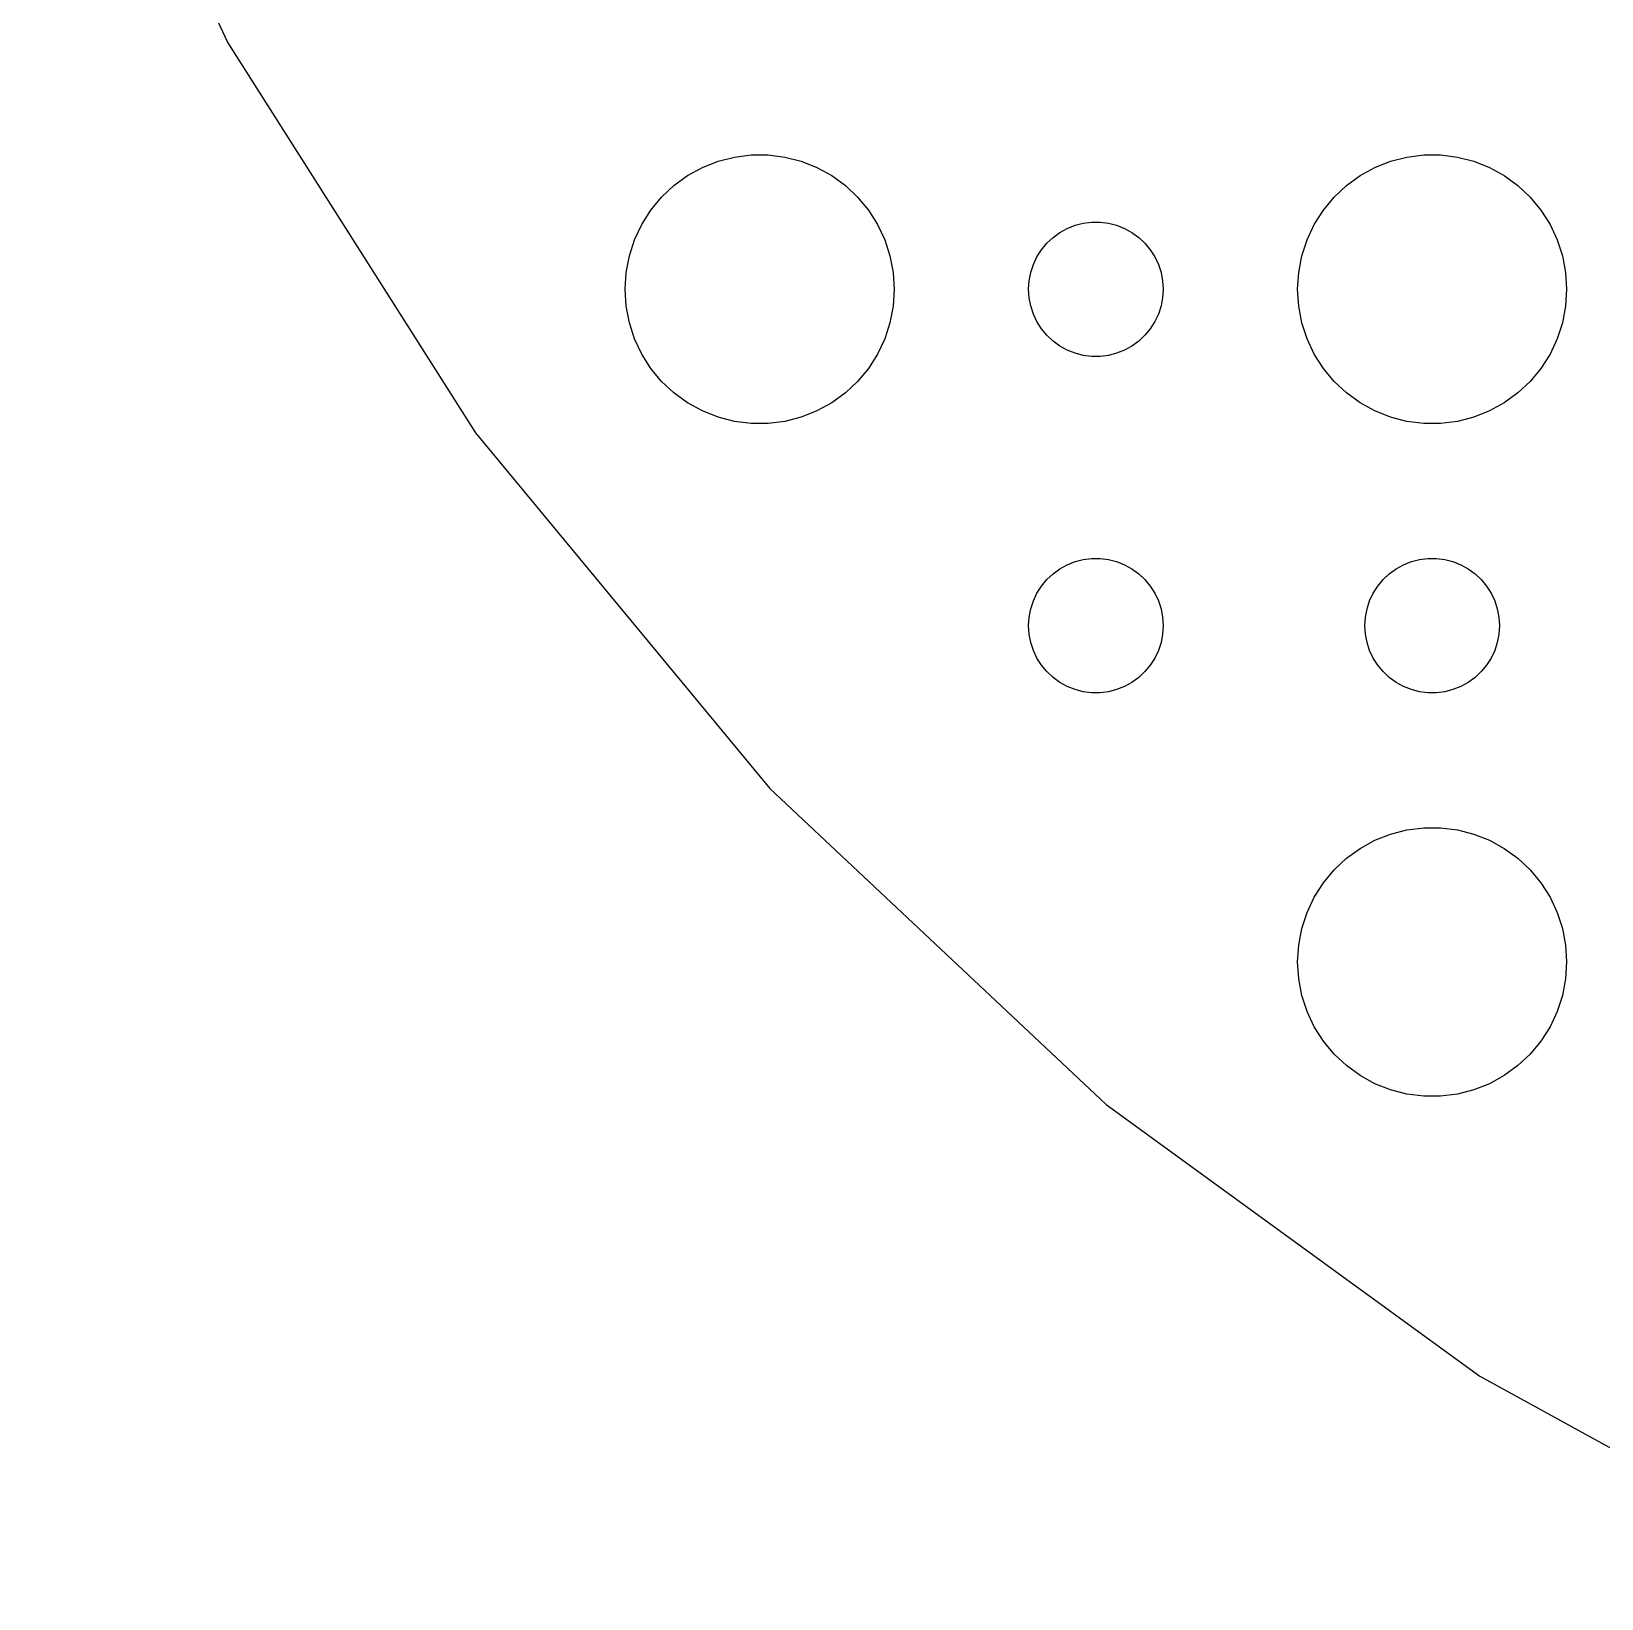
# Model space of a CAD drawing. Header units: metres. Extents: x -82 to 82, y -82 to 82.
# Drawn here: x -76.24 to -41.22, y -74.2 to -39.25 of the extents above; entities that cross this region are included whole.
import ezdxf

# ---------------------------------------------------------------- set-up
doc = ezdxf.new("R2010")
doc.units = ezdxf.units.M

msp = doc.modelspace()

# ---------------------------------------------------------------- linework, layer by layer
for p, q in [((-76.2417, -30.1862), (-71.8571, -39.5038)), ((-71.8571, -39.5038), (-66.3394, -48.1984)), ((-60.5621, -42.0531), (-60.1884, -42.0059)), ((-60.1884, -42.0059), (-59.8116, -42.0059)), ((-59.8116, -42.0059), (-59.4379, -42.0531)), ((-45.5621, -42.0531), (-45.1884, -42.0059)), ((-45.1884, -42.0059), (-44.8116, -42.0059)), ((-44.8116, -42.0059), (-44.4379, -42.0531)), ((-61.6075, -42.467), (-61.2773, -42.2855)), ((-61.2773, -42.2855), (-60.927, -42.1468)), ((-60.927, -42.1468), (-60.5621, -42.0531)), ((-59.4379, -42.0531), (-59.0729, -42.1468)), ((-59.0729, -42.1468), (-58.7227, -42.2855)), ((-58.7227, -42.2855), (-58.3925, -42.467)), ((-46.6075, -42.467), (-46.2773, -42.2855)), ((-46.2773, -42.2855), (-45.927, -42.1468)), ((-45.927, -42.1468), (-45.5621, -42.0531)), ((-44.4379, -42.0531), (-44.0729, -42.1468)), ((-44.0729, -42.1468), (-43.7227, -42.2855)), ((-43.7227, -42.2855), (-43.3925, -42.467)), ((-62.1869, -42.9464), (-61.9123, -42.6885)), ((-61.9123, -42.6885), (-61.6075, -42.467)), ((-58.3925, -42.467), (-58.0877, -42.6885)), ((-58.0877, -42.6885), (-57.8131, -42.9464)), ((-47.1869, -42.9464), (-46.9123, -42.6885)), ((-46.9123, -42.6885), (-46.6075, -42.467)), ((-43.3925, -42.467), (-43.0877, -42.6885)), ((-43.0877, -42.6885), (-42.8131, -42.9464)), ((-62.427, -43.2366), (-62.1869, -42.9464)), ((-57.8131, -42.9464), (-57.5729, -43.2366)), ((-47.427, -43.2366), (-47.1869, -42.9464)), ((-42.8131, -42.9464), (-42.5729, -43.2366)), ((-62.6289, -43.5547), (-62.427, -43.2366)), ((-57.5729, -43.2366), (-57.3711, -43.5547)), ((-47.6289, -43.5547), (-47.427, -43.2366)), ((-42.5729, -43.2366), (-42.3711, -43.5547)), ((-62.7893, -43.8956), (-62.6289, -43.5547)), ((-57.3711, -43.5547), (-57.2107, -43.8956)), ((-53.4561, -43.8442), (-53.3037, -43.7335)), ((-53.3037, -43.7335), (-53.1387, -43.6428)), ((-53.1387, -43.6428), (-52.9635, -43.5734)), ((-52.9635, -43.5734), (-52.7811, -43.5266)), ((-52.7811, -43.5266), (-52.5942, -43.503)), ((-52.5942, -43.503), (-52.4058, -43.503)), ((-52.4058, -43.503), (-52.2189, -43.5266)), ((-52.2189, -43.5266), (-52.0365, -43.5734)), ((-52.0365, -43.5734), (-51.8613, -43.6428)), ((-51.8613, -43.6428), (-51.6963, -43.7335)), ((-51.6963, -43.7335), (-51.5439, -43.8442)), ((-47.7893, -43.8956), (-47.6289, -43.5547)), ((-42.3711, -43.5547), (-42.2107, -43.8956)), ((-62.9057, -44.2539), (-62.7893, -43.8956)), ((-57.2107, -43.8956), (-57.0942, -44.2539)), ((-53.8145, -44.2774), (-53.7135, -44.1183)), ((-53.7135, -44.1183), (-53.5934, -43.9732)), ((-53.5934, -43.9732), (-53.4561, -43.8442)), ((-51.5439, -43.8442), (-51.4065, -43.9732)), ((-51.4065, -43.9732), (-51.2865, -44.1183)), ((-51.2865, -44.1183), (-51.1855, -44.2774)), ((-47.9057, -44.2539), (-47.7893, -43.8956)), ((-42.2107, -43.8956), (-42.0942, -44.2539)), ((-62.9763, -44.624), (-62.9057, -44.2539)), ((-57.0942, -44.2539), (-57.0237, -44.624)), ((-53.9529, -44.627), (-53.8947, -44.4478)), ((-53.8947, -44.4478), (-53.8145, -44.2774)), ((-51.1855, -44.2774), (-51.1053, -44.4478)), ((-51.1053, -44.4478), (-51.0471, -44.627)), ((-47.9763, -44.624), (-47.9057, -44.2539)), ((-42.0942, -44.2539), (-42.0237, -44.624)), ((-63, -45), (-62.9763, -44.624)), ((-57.0237, -44.624), (-57, -45)), ((-54, -45), (-53.9882, -44.812)), ((-53.9882, -44.812), (-53.9529, -44.627)), ((-51.0471, -44.627), (-51.0118, -44.812)), ((-51.0118, -44.812), (-51, -45)), ((-48, -45), (-47.9763, -44.624)), ((-42.0237, -44.624), (-42, -45)), ((-62.9763, -45.376), (-63, -45)), ((-57, -45), (-57.0237, -45.376)), ((-53.9882, -45.188), (-54, -45)), ((-51, -45), (-51.0118, -45.188)), ((-47.9763, -45.376), (-48, -45)), ((-42, -45), (-42.0237, -45.376)), ((-62.9057, -45.7461), (-62.9763, -45.376)), ((-57.0237, -45.376), (-57.0942, -45.7461)), ((-53.9529, -45.373), (-53.9882, -45.188)), ((-53.8947, -45.5522), (-53.9529, -45.373)), ((-51.0471, -45.373), (-51.1053, -45.5522)), ((-51.0118, -45.188), (-51.0471, -45.373)), ((-47.9057, -45.7461), (-47.9763, -45.376)), ((-42.0237, -45.376), (-42.0942, -45.7461)), ((-62.7893, -46.1044), (-62.9057, -45.7461)), ((-57.0942, -45.7461), (-57.2107, -46.1044)), ((-53.8145, -45.7226), (-53.8947, -45.5522)), ((-53.7135, -45.8817), (-53.8145, -45.7226)), ((-51.1855, -45.7226), (-51.2865, -45.8817)), ((-51.1053, -45.5522), (-51.1855, -45.7226)), ((-47.7893, -46.1044), (-47.9057, -45.7461)), ((-42.0942, -45.7461), (-42.2107, -46.1044)), ((-62.6289, -46.4453), (-62.7893, -46.1044)), ((-57.2107, -46.1044), (-57.3711, -46.4453)), ((-53.5934, -46.0268), (-53.7135, -45.8817)), ((-53.4561, -46.1558), (-53.5934, -46.0268)), ((-53.3037, -46.2665), (-53.4561, -46.1558)), ((-51.5439, -46.1558), (-51.6963, -46.2665)), ((-51.4065, -46.0268), (-51.5439, -46.1558)), ((-51.2865, -45.8817), (-51.4065, -46.0268)), ((-47.6289, -46.4453), (-47.7893, -46.1044)), ((-42.2107, -46.1044), (-42.3711, -46.4453)), ((-62.427, -46.7634), (-62.6289, -46.4453)), ((-57.3711, -46.4453), (-57.5729, -46.7634)), ((-53.1387, -46.3572), (-53.3037, -46.2665)), ((-52.9635, -46.4266), (-53.1387, -46.3572)), ((-52.7811, -46.4734), (-52.9635, -46.4266)), ((-52.5942, -46.497), (-52.7811, -46.4734)), ((-52.4058, -46.497), (-52.5942, -46.497)), ((-52.2189, -46.4734), (-52.4058, -46.497)), ((-52.0365, -46.4266), (-52.2189, -46.4734)), ((-51.8613, -46.3572), (-52.0365, -46.4266)), ((-51.6963, -46.2665), (-51.8613, -46.3572)), ((-47.427, -46.7634), (-47.6289, -46.4453)), ((-42.3711, -46.4453), (-42.5729, -46.7634)), ((-62.1869, -47.0536), (-62.427, -46.7634)), ((-57.5729, -46.7634), (-57.8131, -47.0536)), ((-47.1869, -47.0536), (-47.427, -46.7634)), ((-42.5729, -46.7634), (-42.8131, -47.0536)), ((-61.9123, -47.3115), (-62.1869, -47.0536)), ((-57.8131, -47.0536), (-58.0877, -47.3115)), ((-46.9123, -47.3115), (-47.1869, -47.0536)), ((-42.8131, -47.0536), (-43.0877, -47.3115)), ((-61.6075, -47.533), (-61.9123, -47.3115)), ((-61.2773, -47.7145), (-61.6075, -47.533)), ((-58.3925, -47.533), (-58.7227, -47.7145)), ((-58.0877, -47.3115), (-58.3925, -47.533)), ((-46.6075, -47.533), (-46.9123, -47.3115)), ((-46.2773, -47.7145), (-46.6075, -47.533)), ((-43.3925, -47.533), (-43.7227, -47.7145)), ((-43.0877, -47.3115), (-43.3925, -47.533)), ((-60.927, -47.8532), (-61.2773, -47.7145)), ((-60.5621, -47.9469), (-60.927, -47.8532)), ((-60.1884, -47.9941), (-60.5621, -47.9469)), ((-59.4379, -47.9469), (-59.8116, -47.9941)), ((-59.0729, -47.8532), (-59.4379, -47.9469)), ((-58.7227, -47.7145), (-59.0729, -47.8532)), ((-45.927, -47.8532), (-46.2773, -47.7145)), ((-45.5621, -47.9469), (-45.927, -47.8532)), ((-45.1884, -47.9941), (-45.5621, -47.9469)), ((-44.4379, -47.9469), (-44.8116, -47.9941)), ((-44.0729, -47.8532), (-44.4379, -47.9469)), ((-43.7227, -47.7145), (-44.0729, -47.8532)), ((-66.3394, -48.1984), (-59.7754, -56.1329)), ((-59.8116, -47.9941), (-60.1884, -47.9941)), ((-44.8116, -47.9941), (-45.1884, -47.9941)), ((-53.1387, -51.1428), (-52.9635, -51.0734)), ((-52.9635, -51.0734), (-52.7811, -51.0266)), ((-52.7811, -51.0266), (-52.5942, -51.003)), ((-52.5942, -51.003), (-52.4058, -51.003)), ((-52.4058, -51.003), (-52.2189, -51.0266)), ((-52.2189, -51.0266), (-52.0365, -51.0734)), ((-52.0365, -51.0734), (-51.8613, -51.1428)), ((-45.6387, -51.1428), (-45.4635, -51.0734)), ((-45.4635, -51.0734), (-45.2811, -51.0266)), ((-45.2811, -51.0266), (-45.0942, -51.003)), ((-45.0942, -51.003), (-44.9058, -51.003)), ((-44.9058, -51.003), (-44.7189, -51.0266)), ((-44.7189, -51.0266), (-44.5365, -51.0734)), ((-44.5365, -51.0734), (-44.3613, -51.1428)), ((-53.7135, -51.6183), (-53.5934, -51.4732)), ((-53.5934, -51.4732), (-53.4561, -51.3442)), ((-53.4561, -51.3442), (-53.3037, -51.2335)), ((-53.3037, -51.2335), (-53.1387, -51.1428)), ((-51.8613, -51.1428), (-51.6963, -51.2335)), ((-51.6963, -51.2335), (-51.5439, -51.3442)), ((-51.5439, -51.3442), (-51.4065, -51.4732)), ((-51.4065, -51.4732), (-51.2865, -51.6183)), ((-46.2135, -51.6183), (-46.0934, -51.4732)), ((-46.0934, -51.4732), (-45.9561, -51.3442)), ((-45.9561, -51.3442), (-45.8037, -51.2335)), ((-45.8037, -51.2335), (-45.6387, -51.1428)), ((-44.3613, -51.1428), (-44.1963, -51.2335)), ((-44.1963, -51.2335), (-44.0439, -51.3442)), ((-44.0439, -51.3442), (-43.9065, -51.4732)), ((-43.9065, -51.4732), (-43.7865, -51.6183)), ((-53.8947, -51.9478), (-53.8145, -51.7774)), ((-53.8145, -51.7774), (-53.7135, -51.6183)), ((-51.2865, -51.6183), (-51.1855, -51.7774)), ((-51.1855, -51.7774), (-51.1053, -51.9478)), ((-46.3947, -51.9478), (-46.3145, -51.7774)), ((-46.3145, -51.7774), (-46.2135, -51.6183)), ((-43.7865, -51.6183), (-43.6855, -51.7774)), ((-43.6855, -51.7774), (-43.6053, -51.9478)), ((-53.9882, -52.312), (-53.9529, -52.127)), ((-53.9529, -52.127), (-53.8947, -51.9478)), ((-51.1053, -51.9478), (-51.0471, -52.127)), ((-51.0471, -52.127), (-51.0118, -52.312)), ((-46.4882, -52.312), (-46.4529, -52.127)), ((-46.4529, -52.127), (-46.3947, -51.9478)), ((-43.6053, -51.9478), (-43.5471, -52.127)), ((-43.5471, -52.127), (-43.5118, -52.312)), ((-54, -52.5), (-53.9882, -52.312)), ((-53.9882, -52.688), (-54, -52.5)), ((-51.0118, -52.312), (-51, -52.5)), ((-51, -52.5), (-51.0118, -52.688)), ((-46.5, -52.5), (-46.4882, -52.312)), ((-46.4882, -52.688), (-46.5, -52.5)), ((-43.5118, -52.312), (-43.5, -52.5)), ((-43.5, -52.5), (-43.5118, -52.688)), ((-53.9529, -52.873), (-53.9882, -52.688)), ((-53.8947, -53.0522), (-53.9529, -52.873)), ((-51.0471, -52.873), (-51.1053, -53.0522)), ((-51.0118, -52.688), (-51.0471, -52.873)), ((-46.4529, -52.873), (-46.4882, -52.688)), ((-46.3947, -53.0522), (-46.4529, -52.873)), ((-43.5471, -52.873), (-43.6053, -53.0522)), ((-43.5118, -52.688), (-43.5471, -52.873)), ((-53.8145, -53.2226), (-53.8947, -53.0522)), ((-53.7135, -53.3817), (-53.8145, -53.2226)), ((-51.1855, -53.2226), (-51.2865, -53.3817)), ((-51.1053, -53.0522), (-51.1855, -53.2226)), ((-46.3145, -53.2226), (-46.3947, -53.0522)), ((-46.2135, -53.3817), (-46.3145, -53.2226)), ((-43.6855, -53.2226), (-43.7865, -53.3817)), ((-43.6053, -53.0522), (-43.6855, -53.2226)), ((-53.5934, -53.5268), (-53.7135, -53.3817)), ((-53.4561, -53.6558), (-53.5934, -53.5268)), ((-51.4065, -53.5268), (-51.5439, -53.6558)), ((-51.2865, -53.3817), (-51.4065, -53.5268)), ((-46.0934, -53.5268), (-46.2135, -53.3817)), ((-45.9561, -53.6558), (-46.0934, -53.5268)), ((-43.9065, -53.5268), (-44.0439, -53.6558)), ((-43.7865, -53.3817), (-43.9065, -53.5268)), ((-53.3037, -53.7665), (-53.4561, -53.6558)), ((-53.1387, -53.8572), (-53.3037, -53.7665)), ((-52.9635, -53.9266), (-53.1387, -53.8572)), ((-52.7811, -53.9734), (-52.9635, -53.9266)), ((-52.0365, -53.9266), (-52.2189, -53.9734)), ((-51.8613, -53.8572), (-52.0365, -53.9266)), ((-51.6963, -53.7665), (-51.8613, -53.8572)), ((-51.5439, -53.6558), (-51.6963, -53.7665)), ((-45.8037, -53.7665), (-45.9561, -53.6558)), ((-45.6387, -53.8572), (-45.8037, -53.7665)), ((-45.4635, -53.9266), (-45.6387, -53.8572)), ((-45.2811, -53.9734), (-45.4635, -53.9266)), ((-44.5365, -53.9266), (-44.7189, -53.9734)), ((-44.3613, -53.8572), (-44.5365, -53.9266)), ((-44.1963, -53.7665), (-44.3613, -53.8572)), ((-44.0439, -53.6558), (-44.1963, -53.7665)), ((-52.5942, -53.997), (-52.7811, -53.9734)), ((-52.4058, -53.997), (-52.5942, -53.997)), ((-52.2189, -53.9734), (-52.4058, -53.997)), ((-45.0942, -53.997), (-45.2811, -53.9734)), ((-44.9058, -53.997), (-45.0942, -53.997)), ((-44.7189, -53.9734), (-44.9058, -53.997)), ((-59.7754, -56.1329), (-52.2688, -63.1821)), ((-45.927, -57.1468), (-45.5621, -57.0531)), ((-45.5621, -57.0531), (-45.1884, -57.0059)), ((-45.1884, -57.0059), (-44.8116, -57.0059)), ((-44.8116, -57.0059), (-44.4379, -57.0531)), ((-44.4379, -57.0531), (-44.0729, -57.1468)), ((-46.6075, -57.467), (-46.2773, -57.2855)), ((-46.2773, -57.2855), (-45.927, -57.1468)), ((-44.0729, -57.1468), (-43.7227, -57.2855)), ((-43.7227, -57.2855), (-43.3925, -57.467)), ((-47.1869, -57.9464), (-46.9123, -57.6885)), ((-46.9123, -57.6885), (-46.6075, -57.467)), ((-43.3925, -57.467), (-43.0877, -57.6885)), ((-43.0877, -57.6885), (-42.8131, -57.9464)), ((-47.427, -58.2366), (-47.1869, -57.9464)), ((-42.8131, -57.9464), (-42.5729, -58.2366)), ((-47.6289, -58.5547), (-47.427, -58.2366)), ((-42.5729, -58.2366), (-42.3711, -58.5547)), ((-47.7893, -58.8956), (-47.6289, -58.5547)), ((-42.3711, -58.5547), (-42.2107, -58.8956)), ((-47.9057, -59.2539), (-47.7893, -58.8956)), ((-42.2107, -58.8956), (-42.0942, -59.2539)), ((-47.9763, -59.624), (-47.9057, -59.2539)), ((-42.0942, -59.2539), (-42.0237, -59.624)), ((-48, -60), (-47.9763, -59.624)), ((-42.0237, -59.624), (-42, -60)), ((-47.9763, -60.376), (-48, -60)), ((-42, -60), (-42.0237, -60.376)), ((-47.9057, -60.7461), (-47.9763, -60.376)), ((-42.0237, -60.376), (-42.0942, -60.7461)), ((-47.7893, -61.1044), (-47.9057, -60.7461)), ((-42.0942, -60.7461), (-42.2107, -61.1044)), ((-47.6289, -61.4453), (-47.7893, -61.1044)), ((-42.2107, -61.1044), (-42.3711, -61.4453)), ((-47.427, -61.7634), (-47.6289, -61.4453)), ((-42.3711, -61.4453), (-42.5729, -61.7634)), ((-47.1869, -62.0536), (-47.427, -61.7634)), ((-42.5729, -61.7634), (-42.8131, -62.0536)), ((-46.9123, -62.3115), (-47.1869, -62.0536)), ((-46.6075, -62.533), (-46.9123, -62.3115)), ((-43.0877, -62.3115), (-43.3925, -62.533)), ((-42.8131, -62.0536), (-43.0877, -62.3115)), ((-46.2773, -62.7145), (-46.6075, -62.533)), ((-43.3925, -62.533), (-43.7227, -62.7145)), ((-45.927, -62.8532), (-46.2773, -62.7145)), ((-45.5621, -62.9469), (-45.927, -62.8532)), ((-45.1884, -62.9941), (-45.5621, -62.9469)), ((-44.8116, -62.9941), (-45.1884, -62.9941)), ((-44.4379, -62.9469), (-44.8116, -62.9941)), ((-44.0729, -62.8532), (-44.4379, -62.9469)), ((-43.7227, -62.7145), (-44.0729, -62.8532)), ((-52.2688, -63.1821), (-43.9378, -69.2349)), ((-43.9378, -69.2349), (-34.9139, -74.1958))]:
    msp.add_line(p, q)

doc.saveas('drawing.dxf')
